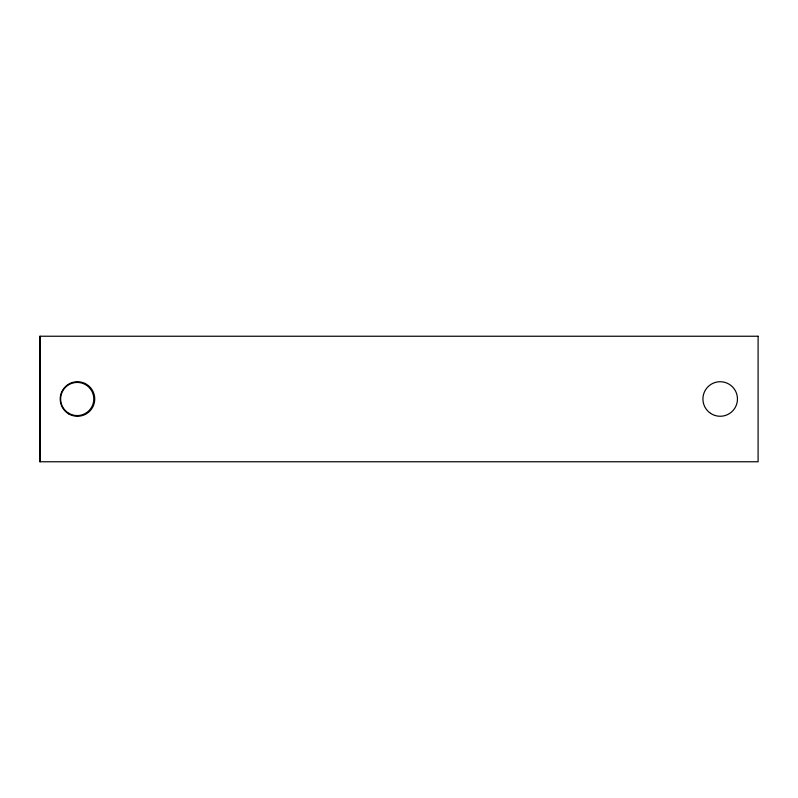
<?xml version="1.0" encoding="UTF-8"?>
<svg xmlns="http://www.w3.org/2000/svg" width="798" height="798" viewBox="0 0 798 798"><rect width="100%" height="100%" fill="white"/><g stroke="black" fill="none" stroke-linecap="round" stroke-linejoin="round"><path stroke-width="1.2" d="M40.06 336.237L40.06 461.763M758.1 336.237L39.9 336.237L39.9 461.763L758.1 461.763L758.1 336.237M710.469 413.274A17.277 17.277 0 0 0 737.412 400.277A17.277 17.277 0 0 0 712.684 383.439A17.277 17.277 0 0 0 710.469 413.274M68.828 413.963A17.277 17.277 0 0 0 94.743 399A17.277 17.277 0 0 0 68.828 384.038A17.277 17.277 0 0 0 68.828 413.963M68.927 413.354A16.568 16.568 0 0 0 93.785 399A16.568 16.568 0 0 0 68.927 384.646A16.568 16.568 0 0 0 68.927 413.354"/></g></svg>
